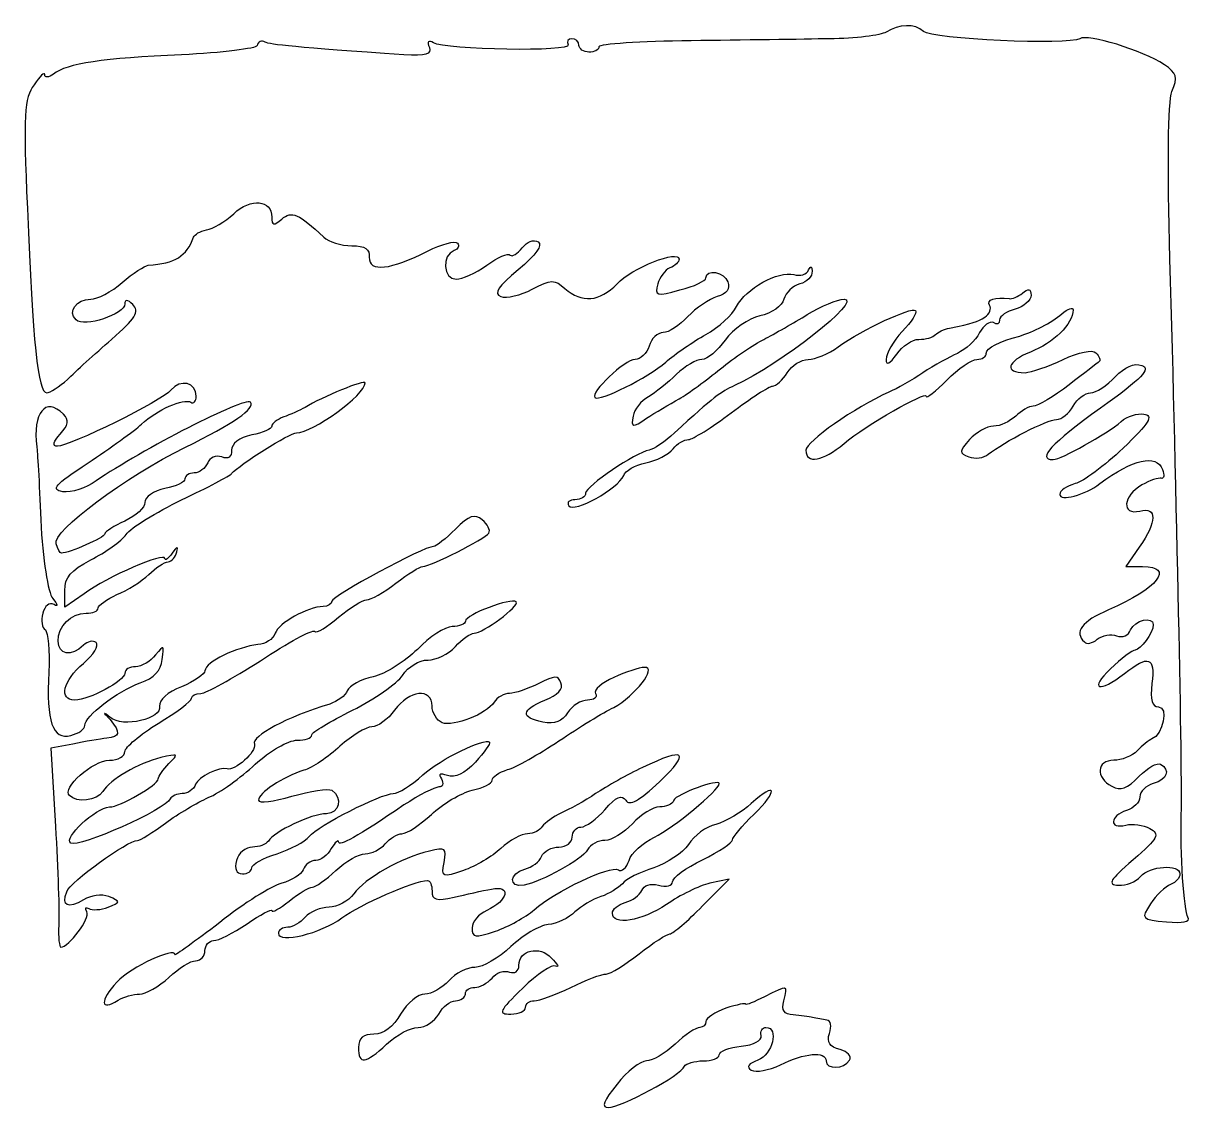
# Model space of a CAD drawing. Extents: x 0 to 69.4, y 0 to 30.3.
# Drawn here: x 46.7 to 49.734, y 8.402 to 11.219 of the extents above; entities that cross this region are included whole.
import ezdxf

# ---------------------------------------------------------------- set-up
doc = ezdxf.new("R2010")
doc.units = 0
doc.header["$MEASUREMENT"] = 0
doc.layers.get('0').update_dxf_attribs({"linetype": 'CONTINUOUS'})

msp = doc.modelspace()

# ---------------------------------------------------------------- linework, layer by layer
at = {"color": 0, "linetype": 'CONTINUOUS'}
for p, q in [((48.9428, 11.1966), (48.9428, 11.1966)), ((47.0836, 10.2662), (47.0836, 10.2662)), ((47.8232, 9.90511), (47.8232, 9.90511)), ((49.6007, 9.85824), (49.566, 9.80789)), ((49.566, 9.80789), (49.6094, 9.80789)), ((46.8076, 9.70204), (46.8076, 9.74539)), ((46.8579, 9.73671), (46.8076, 9.70204)), ((48.2346, 9.51975), (48.2346, 9.51975)), ((46.8285, 9.34614), (46.7711, 9.33572)), ((46.7711, 9.33572), (46.7833, 9.13265)), ((48.3092, 9.28538), (48.3092, 9.28538)), ((48.5922, 9.19168), (48.5922, 9.19168)), ((48.4654, 8.92606), (48.5349, 8.9955)), ((48.5349, 8.9955), (48.4846, 8.98508)), ((48.6269, 8.69), (48.6269, 8.69))]:
    msp.add_line(p, q, dxfattribs=at)
for points in [[(49.04, 11.1983), (49.0175, 11.2192), (48.9758, 11.2174), (48.9428, 11.1966)], [(49.4462, 11.1793), (49.4185, 11.1619), (49.0592, 11.1775), (49.04, 11.1983)], [(47.3283, 11.1706), (47.3197, 11.1758), (47.311, 11.1723), (47.3075, 11.1619)], [(47.6894, 11.1376), (47.4082, 11.1567), (47.3406, 11.1636), (47.3283, 11.1706)], [(47.7658, 11.1688), (47.7538, 11.1758), (47.7485, 11.1723), (47.7554, 11.1567)], [(48.1165, 11.1636), (48.1288, 11.1445), (47.7954, 11.1497), (47.7658, 11.1688)], [(48.1253, 11.1793), (48.1165, 11.1793), (48.1114, 11.1723), (48.1165, 11.1636)], [(48.1443, 11.1619), (48.1443, 11.1723), (48.1357, 11.1793), (48.1253, 11.1793)], [(48.436, 11.174), (48.304, 11.1723), (48.1964, 11.1654), (48.1964, 11.1584)], [(48.7953, 11.1793), (48.7293, 11.1775), (48.5661, 11.1758), (48.436, 11.174)], [(48.9428, 11.1966), (48.9289, 11.1879), (48.8629, 11.1793), (48.7953, 11.1793)], [(49.6667, 11.1116), (49.6076, 11.1497), (49.4671, 11.1931), (49.4462, 11.1793)], [(47.1114, 11.1376), (46.9083, 11.1289), (46.8128, 11.1151), (46.7781, 11.0873)], [(47.3075, 11.1619), (47.3058, 11.1532), (47.2174, 11.1428), (47.1114, 11.1376)], [(47.7554, 11.1567), (47.7624, 11.1393), (47.7468, 11.1341), (47.6894, 11.1376)], [(48.1703, 11.1445), (48.1565, 11.1445), (48.1443, 11.1532), (48.1443, 11.1619)], [(48.1964, 11.1584), (48.1964, 11.1497), (48.1842, 11.1445), (48.1703, 11.1445)], [(49.6858, 11.0422), (49.7014, 11.0786), (49.6979, 11.0908), (49.6667, 11.1116)], [(46.7556, 11.0856), (46.7556, 11.0942), (46.7435, 11.0821), (46.7278, 11.0595)], [(46.7781, 11.0873), (46.766, 11.0786), (46.7556, 11.0769), (46.7556, 11.0856)], [(46.7278, 11.0595), (46.7018, 11.0248), (46.7, 10.9831), (46.7104, 10.7383)], [(49.6806, 10.6064), (49.6736, 10.8494), (49.6754, 11.0144), (49.6858, 11.0422)], [(47.2468, 10.7244), (47.2919, 10.7661), (47.3457, 10.7609), (47.3457, 10.7158)], [(46.7104, 10.7383), (46.7243, 10.3894), (46.7382, 10.2592), (46.7607, 10.2592)], [(47.1757, 10.6828), (47.1931, 10.6845), (47.2242, 10.7036), (47.2468, 10.7244)], [(47.3457, 10.7158), (47.3457, 10.6932), (47.351, 10.6932), (47.3718, 10.7106)], [(47.3718, 10.7106), (47.3978, 10.7331), (47.4151, 10.7244), (47.4811, 10.6637)], [(47.1426, 10.6637), (47.1444, 10.6706), (47.16, 10.6793), (47.1757, 10.6828)], [(47.0246, 10.5908), (47.0958, 10.596), (47.1236, 10.6134), (47.1426, 10.6637)], [(47.4811, 10.6637), (47.4933, 10.6515), (47.5262, 10.6412), (47.554, 10.6412)], [(47.7503, 10.6273), (47.7885, 10.6464), (47.8232, 10.655), (47.8283, 10.6481)], [(48.0385, 10.6515), (48.0506, 10.6429), (48.0332, 10.6186), (47.9864, 10.5787)], [(47.9968, 10.636), (48.0089, 10.6515), (48.0262, 10.6585), (48.0385, 10.6515)], [(47.554, 10.6412), (47.5887, 10.6412), (47.601, 10.6325), (47.5992, 10.6117)], [(47.5992, 10.6117), (47.5975, 10.5717), (47.6565, 10.5787), (47.7503, 10.6273)], [(47.8197, 10.629), (47.7867, 10.6169), (47.7919, 10.5544), (47.8249, 10.5544)], [(47.8283, 10.6481), (47.8353, 10.6412), (47.8301, 10.6325), (47.8197, 10.629)], [(47.9047, 10.5908), (47.9325, 10.6117), (47.9603, 10.6238), (47.9656, 10.6169)], [(47.9656, 10.6169), (47.9707, 10.6117), (47.9846, 10.6203), (47.9968, 10.636)], [(48.2432, 10.5422), (48.2814, 10.5839), (48.4047, 10.6325), (48.4047, 10.6064)], [(46.9569, 10.5457), (46.9847, 10.57), (47.016, 10.5891), (47.0246, 10.5908)], [(47.8249, 10.5544), (47.8406, 10.5544), (47.8753, 10.57), (47.9047, 10.5908)], [(48.4047, 10.6064), (48.4047, 10.5995), (48.3943, 10.5891), (48.3804, 10.5839)], [(48.7414, 10.5787), (48.7467, 10.5908), (48.7501, 10.5891), (48.7501, 10.5752)], [(49.7101, 9.16564), (49.7136, 9.24892), (49.6979, 9.99713), (49.6806, 10.6064)], [(47.9864, 10.5787), (47.9343, 10.5353), (47.9221, 10.5179), (47.9413, 10.5092)], [(48.3804, 10.5839), (48.3682, 10.5787), (48.3543, 10.5596), (48.3492, 10.5422)], [(48.4742, 10.5578), (48.4742, 10.5821), (48.5228, 10.5735), (48.5314, 10.5474)], [(48.554, 10.4832), (48.5783, 10.5301), (48.6615, 10.5769), (48.7032, 10.5665)], [(48.7032, 10.5665), (48.7189, 10.5613), (48.7363, 10.5665), (48.7414, 10.5787)], [(48.7501, 10.5752), (48.7518, 10.5613), (48.7363, 10.5474), (48.7189, 10.5422)], [(46.8753, 10.5023), (46.8926, 10.5023), (46.9292, 10.5214), (46.9569, 10.5457)], [(48.0228, 10.5283), (48.0732, 10.5544), (48.0801, 10.5544), (48.1079, 10.5301)], [(48.1079, 10.5301), (48.1512, 10.4919), (48.1981, 10.4953), (48.2432, 10.5422)], [(48.3492, 10.5422), (48.3404, 10.511), (48.3457, 10.5092), (48.4064, 10.5266)], [(48.4064, 10.5266), (48.4446, 10.5353), (48.4742, 10.5509), (48.4742, 10.5578)], [(48.5314, 10.5474), (48.5383, 10.5301), (48.5279, 10.5162), (48.5036, 10.5092)], [(48.7189, 10.5422), (48.6997, 10.537), (48.6824, 10.5196), (48.6772, 10.5023)], [(49.2969, 10.5179), (49.3125, 10.5318), (49.3194, 10.5301), (49.3194, 10.5127)], [(46.8371, 10.4485), (46.8146, 10.471), (46.8371, 10.5023), (46.8753, 10.5023)], [(46.9847, 10.4884), (46.9708, 10.5023), (46.9639, 10.5023), (46.9639, 10.4901)], [(47.9413, 10.5092), (47.9551, 10.504), (47.9933, 10.5127), (48.0228, 10.5283)], [(48.5036, 10.5092), (48.4828, 10.5023), (48.4481, 10.4797), (48.4272, 10.4571)], [(48.8335, 10.5023), (48.8837, 10.5023), (48.6685, 10.3321), (48.5488, 10.2783)], [(48.6772, 10.5023), (48.6719, 10.4849), (48.646, 10.4658), (48.6147, 10.4589)], [(48.7379, 10.4623), (48.7744, 10.4849), (48.8161, 10.5023), (48.8335, 10.5023)], [(49.2118, 10.4867), (49.2014, 10.5005), (49.2275, 10.5092), (49.2622, 10.504)], [(49.2622, 10.504), (49.2692, 10.5023), (49.2865, 10.5092), (49.2969, 10.5179)], [(49.3194, 10.5127), (49.3194, 10.4988), (49.3004, 10.4832), (49.2778, 10.4762)], [(46.9639, 10.4901), (46.9639, 10.4641), (46.8579, 10.4276), (46.8371, 10.4485)], [(46.9292, 10.3981), (46.9917, 10.4519), (47.0021, 10.471), (46.9847, 10.4884)], [(48.4742, 10.4103), (48.5071, 10.4294), (48.5436, 10.4623), (48.554, 10.4832)], [(48.8178, 10.379), (48.8821, 10.4242), (49.0087, 10.4832), (49.0192, 10.4728)], [(49.0192, 10.4728), (49.0244, 10.4676), (49.0087, 10.4433), (48.9844, 10.4189)], [(49.1997, 10.4554), (49.2118, 10.4641), (49.2171, 10.478), (49.2118, 10.4867)], [(49.2778, 10.4762), (49.2569, 10.471), (49.2379, 10.4589), (49.2379, 10.4485)], [(49.4289, 10.4745), (49.4289, 10.438), (49.3768, 10.3877), (49.3178, 10.3651)], [(49.3993, 10.4641), (49.415, 10.478), (49.4289, 10.4832), (49.4289, 10.4745)], [(48.4272, 10.4571), (48.4064, 10.4346), (48.3769, 10.4155), (48.3631, 10.4155)], [(48.6147, 10.4589), (48.5853, 10.4519), (48.5453, 10.4259), (48.5244, 10.3964)], [(48.6251, 10.3981), (48.6511, 10.412), (48.7032, 10.4415), (48.7379, 10.4623)], [(49.1078, 10.4276), (49.1685, 10.4398), (49.1789, 10.4433), (49.1997, 10.4554)], [(49.2222, 10.4415), (49.2118, 10.4467), (49.1962, 10.4346), (49.1858, 10.4155)], [(49.2379, 10.4485), (49.2379, 10.438), (49.231, 10.4346), (49.2222, 10.4415)], [(49.29, 10.4068), (49.3247, 10.4172), (49.3733, 10.4415), (49.3993, 10.4641)], [(48.3631, 10.4155), (48.3492, 10.4155), (48.3318, 10.3998), (48.3265, 10.3808)], [(48.37, 10.3391), (48.3943, 10.3599), (48.4411, 10.3929), (48.4742, 10.4103)], [(48.9844, 10.4189), (48.9619, 10.3929), (48.9428, 10.3617), (48.9428, 10.346)], [(49.0279, 10.3981), (49.0453, 10.3981), (49.0643, 10.4033), (49.0712, 10.4103)], [(49.0712, 10.4103), (49.0765, 10.4172), (49.0939, 10.4242), (49.1078, 10.4276)], [(49.1858, 10.4155), (49.1754, 10.3946), (49.1493, 10.3721), (49.1285, 10.3617)], [(46.8146, 10.2939), (46.8354, 10.3148), (46.8857, 10.3599), (46.9292, 10.3981)], [(48.3265, 10.3808), (48.3214, 10.3617), (48.304, 10.346), (48.2901, 10.346)], [(48.5244, 10.3964), (48.5054, 10.3686), (48.4776, 10.346), (48.4637, 10.346)], [(48.5124, 10.3217), (48.5471, 10.3495), (48.5992, 10.386), (48.6251, 10.3981)], [(48.7397, 10.346), (48.7587, 10.346), (48.7935, 10.3599), (48.8178, 10.379)], [(48.9706, 10.3599), (48.9844, 10.3808), (49.0106, 10.3981), (49.0279, 10.3981)], [(49.2032, 10.3617), (49.2032, 10.3755), (49.2361, 10.3929), (49.29, 10.4068)], [(48.9428, 10.346), (48.9428, 10.3287), (48.9515, 10.3339), (48.9706, 10.3599)], [(49.1285, 10.3617), (49.1078, 10.353), (49.0678, 10.3304), (49.0383, 10.3113)], [(49.1789, 10.346), (49.1928, 10.346), (49.2032, 10.353), (49.2032, 10.3617)], [(49.3178, 10.3651), (49.2569, 10.3408), (49.2483, 10.3113), (49.3039, 10.3113)], [(49.4028, 10.346), (49.4444, 10.3651), (49.4792, 10.3721), (49.4879, 10.3634)], [(49.4879, 10.3634), (49.4965, 10.353), (49.5018, 10.3443), (49.4965, 10.3408)], [(48.2901, 10.346), (48.264, 10.346), (48.1721, 10.2592), (48.186, 10.2471)], [(48.186, 10.2471), (48.1964, 10.2349), (48.3249, 10.2992), (48.37, 10.3391)], [(48.4637, 10.346), (48.4499, 10.346), (48.4203, 10.3287), (48.3978, 10.3078)], [(48.4047, 10.2436), (48.429, 10.2575), (48.4758, 10.2922), (48.5124, 10.3217)], [(48.6858, 10.3113), (48.6981, 10.3304), (48.7224, 10.346), (48.7397, 10.346)], [(49.1008, 10.2922), (49.1303, 10.3217), (49.165, 10.346), (49.1789, 10.346)], [(49.3039, 10.3113), (49.3194, 10.313), (49.3646, 10.3269), (49.4028, 10.346)], [(49.4965, 10.3408), (49.4931, 10.3373), (49.4567, 10.3096), (49.4185, 10.2801)], [(49.6076, 10.3304), (49.6319, 10.3217), (49.6094, 10.2974), (49.5, 10.2193)], [(49.5382, 10.3009), (49.5643, 10.3269), (49.5868, 10.3373), (49.6076, 10.3304)], [(46.7607, 10.2592), (46.7694, 10.2592), (46.7937, 10.2748), (46.8146, 10.2939)], [(47.1496, 10.2505), (47.1496, 10.287), (47.1079, 10.2957), (47.0836, 10.2662)], [(47.5887, 10.2853), (47.5887, 10.2939), (47.476, 10.2488), (47.4325, 10.221)], [(48.3978, 10.3078), (48.3751, 10.2853), (48.3422, 10.2592), (48.3249, 10.2488)], [(48.6476, 10.2766), (48.6564, 10.2766), (48.6738, 10.2922), (48.6858, 10.3113)], [(49.0383, 10.3113), (49.0106, 10.2922), (48.9706, 10.2696), (48.9497, 10.261)], [(49.0469, 10.2505), (49.0469, 10.2436), (49.0712, 10.2627), (49.1008, 10.2922)], [(49.474, 10.2592), (49.4879, 10.2592), (49.5174, 10.2783), (49.5382, 10.3009)], [(47.0836, 10.2662), (47.0611, 10.2384), (46.8215, 10.1204), (46.7885, 10.1204)], [(47.41, 10.1551), (47.4517, 10.1551), (47.5887, 10.254), (47.5887, 10.2853)], [(48.5488, 10.2783), (48.5124, 10.261), (48.4967, 10.2505), (48.3925, 10.1551)], [(48.5401, 10.2071), (48.5904, 10.2453), (48.639, 10.2766), (48.6476, 10.2766)], [(48.9497, 10.261), (48.8613, 10.221), (48.7344, 10.1325), (48.7344, 10.11)], [(48.8335, 10.1273), (48.8907, 10.1759), (49.0469, 10.2644), (49.0469, 10.2505)], [(49.4185, 10.2801), (49.3785, 10.2488), (49.3368, 10.2245), (49.3247, 10.2245)], [(49.4289, 10.2245), (49.4393, 10.2436), (49.4601, 10.2592), (49.474, 10.2592)], [(46.8042, 10.2037), (46.7572, 10.2505), (46.7243, 10.2071), (46.7347, 10.1187)], [(47.2901, 10.2349), (47.2746, 10.2488), (47.0072, 10.1117), (46.8892, 10.0301)], [(47.0072, 10.1776), (47.0472, 10.2158), (47.1167, 10.2453), (47.1357, 10.2349)], [(47.1201, 10.1169), (47.2468, 10.1794), (47.304, 10.2193), (47.2901, 10.2349)], [(47.1357, 10.2349), (47.1426, 10.2297), (47.1496, 10.2367), (47.1496, 10.2505)], [(48.3249, 10.2488), (48.3057, 10.2384), (48.2883, 10.2158), (48.2849, 10.1985)], [(48.3196, 10.1933), (48.3422, 10.2071), (48.3804, 10.2297), (48.4047, 10.2436)], [(46.7954, 10.1516), (46.8181, 10.1759), (46.8197, 10.188), (46.8042, 10.2037)], [(47.3769, 10.1967), (47.3596, 10.1898), (47.3457, 10.1794), (47.3457, 10.1725)], [(47.4325, 10.221), (47.4186, 10.2141), (47.3926, 10.2019), (47.3769, 10.1967)], [(48.2849, 10.1985), (48.2797, 10.169), (48.2832, 10.1673), (48.3196, 10.1933)], [(48.429, 10.1378), (48.4394, 10.1378), (48.4897, 10.169), (48.5401, 10.2071)], [(49.2796, 10.1985), (49.2639, 10.1846), (49.2396, 10.1725), (49.2222, 10.1725)], [(49.3247, 10.2245), (49.3143, 10.2245), (49.2935, 10.2123), (49.2796, 10.1985)], [(49.5, 10.2193), (49.3715, 10.1273), (49.3333, 10.0857), (49.3768, 10.0857)], [(49.3854, 10.1898), (49.3993, 10.1898), (49.4185, 10.2054), (49.4289, 10.2245)], [(49.5539, 10.1846), (49.5694, 10.1985), (49.5972, 10.2071), (49.6129, 10.2037)], [(49.6129, 10.2037), (49.6389, 10.2002), (49.6268, 10.1811), (49.559, 10.1152)], [(46.8683, 10.077), (46.9257, 10.1152), (46.9882, 10.1603), (47.0072, 10.1776)], [(47.3457, 10.1725), (47.3457, 10.1655), (47.3232, 10.1551), (47.2936, 10.1499)], [(49.2222, 10.1725), (49.2049, 10.1725), (49.1771, 10.1568), (49.1597, 10.1378)], [(49.2083, 10.0996), (49.25, 10.1325), (49.3611, 10.1898), (49.3854, 10.1898)], [(49.3768, 10.0857), (49.3976, 10.0857), (49.5157, 10.1516), (49.5539, 10.1846)], [(46.7885, 10.1204), (46.7746, 10.1204), (46.7781, 10.1325), (46.7954, 10.1516)], [(47.2415, 10.0492), (47.2624, 10.0735), (47.3926, 10.1551), (47.41, 10.1551)], [(47.2936, 10.1499), (47.2607, 10.143), (47.2415, 10.1273), (47.2415, 10.11)], [(48.3925, 10.1551), (48.3682, 10.1325), (48.3369, 10.1117), (48.3265, 10.11)], [(48.389, 10.1134), (48.3994, 10.1273), (48.4186, 10.1378), (48.429, 10.1378)], [(49.1597, 10.1378), (49.1319, 10.1065), (49.1319, 10.103), (49.1581, 10.0926)], [(46.7347, 10.1187), (46.7365, 10.1117), (46.7417, 10.0266), (46.7451, 9.92942)], [(46.785, 9.86692), (46.7729, 9.89817), (46.969, 10.044), (47.1201, 10.1169)], [(47.2415, 10.11), (47.2415, 10.0926), (47.2329, 10.0857), (47.2156, 10.0926)], [(48.3265, 10.11), (48.2918, 10.1048), (48.1617, 10.0162), (48.1617, 9.99886)], [(48.3179, 10.077), (48.3457, 10.0822), (48.3769, 10.0996), (48.389, 10.1134)], [(48.7344, 10.11), (48.7344, 10.0735), (48.7779, 10.0805), (48.8335, 10.1273)], [(49.559, 10.1152), (49.5104, 10.07), (49.4549, 10.0284), (49.434, 10.0232)], [(46.8024, 10.0023), (46.7711, 10.0075), (46.7799, 10.0197), (46.8683, 10.077)], [(47.1792, 10.077), (47.1722, 10.0631), (47.1583, 10.0509), (47.1444, 10.0509)], [(47.2156, 10.0926), (47.2, 10.0978), (47.1843, 10.0909), (47.1792, 10.077)], [(48.2606, 10.044), (48.264, 10.0562), (48.2901, 10.0718), (48.3179, 10.077)], [(49.1581, 10.0926), (49.1736, 10.0874), (49.1962, 10.0891), (49.2083, 10.0996)], [(49.4983, 10.0232), (49.5851, 10.0874), (49.6442, 10.1013), (49.6615, 10.0596)], [(47.1114, 9.9815), (47.1792, 10.0128), (47.2364, 10.044), (47.2415, 10.0492)], [(47.1444, 10.0509), (47.1306, 10.0509), (47.1201, 10.044), (47.1201, 10.0353)], [(48.1183, 9.96588), (48.1304, 9.94504), (48.2467, 10.011), (48.2606, 10.044)], [(49.6615, 10.0596), (49.6667, 10.0457), (49.665, 10.0353), (49.6581, 10.0371)], [(46.8892, 10.0301), (46.8632, 10.011), (46.825, 9.99886), (46.8024, 10.0023)], [(47.1201, 10.0353), (47.1201, 10.0266), (47.0975, 10.0162), (47.0681, 10.011)], [(49.434, 10.0232), (49.4115, 10.0162), (49.3942, 10.0058), (49.3942, 9.99539)], [(49.3942, 9.99539), (49.3942, 9.97629), (49.4601, 9.99365), (49.4983, 10.0232)], [(49.6076, 10.0197), (49.5574, 9.99192), (49.5539, 9.93983), (49.6025, 9.95199)], [(49.6581, 10.0371), (49.6511, 10.0388), (49.6285, 10.0318), (49.6076, 10.0197)], [(47.0681, 10.011), (47.0385, 10.0041), (47.016, 9.98844), (47.016, 9.97456)], [(48.1617, 9.99886), (48.1617, 9.98844), (48.1496, 9.9815), (48.1339, 9.9815)], [(47.016, 9.97456), (47.016, 9.96067), (46.9933, 9.93983), (46.9639, 9.92594)], [(46.9674, 9.89122), (46.9794, 9.90858), (47.0454, 9.94851), (47.1114, 9.9815)], [(48.1339, 9.9815), (48.12, 9.9815), (48.1114, 9.97456), (48.1183, 9.96588)], [(49.6025, 9.95199), (49.6476, 9.96414), (49.6476, 9.92421), (49.6007, 9.85824)], [(46.7451, 9.92942), (46.7503, 9.82525), (46.7642, 9.74018), (46.7764, 9.72456)], [(46.9639, 9.92594), (46.9361, 9.91379), (46.9118, 9.89817), (46.9118, 9.89296)], [(47.8926, 9.92942), (47.8735, 9.94504), (47.8596, 9.94157), (47.8232, 9.90511)], [(47.91, 9.89469), (47.9151, 9.90164), (47.9065, 9.91726), (47.8926, 9.92942)], [(46.9118, 9.89296), (46.9118, 9.88254), (46.8181, 9.84261), (46.7989, 9.84261)], [(47.7381, 9.80789), (47.7589, 9.80789), (47.8996, 9.87907), (47.91, 9.89469)], [(47.8232, 9.90511), (47.7989, 9.88081), (47.7728, 9.85997), (47.7658, 9.85997)], [(46.7989, 9.84261), (46.7954, 9.84261), (46.7903, 9.85303), (46.785, 9.86692)], [(46.8753, 9.82525), (46.9135, 9.84435), (46.9551, 9.87386), (46.9674, 9.89122)], [(47.0681, 9.82872), (47.0681, 9.84608), (46.9187, 9.78185), (46.8579, 9.73671)], [(47.0871, 9.84261), (47.0767, 9.82872), (47.0681, 9.82178), (47.0681, 9.82872)], [(47.0767, 9.82004), (47.0854, 9.82178), (47.0958, 9.83219), (47.0993, 9.84608)], [(47.0993, 9.84608), (47.1028, 9.86171), (47.0993, 9.85997), (47.0871, 9.84261)], [(47.7658, 9.85997), (47.7415, 9.85997), (47.5019, 9.7315), (47.5019, 9.71761)], [(46.8076, 9.74539), (46.8076, 9.78011), (46.8232, 9.79747), (46.8753, 9.82525)], [(47.0264, 9.78706), (47.0437, 9.80442), (47.0663, 9.82004), (47.0767, 9.82004)], [(47.6686, 9.76449), (47.6999, 9.78879), (47.7311, 9.80789), (47.7381, 9.80789)], [(49.6094, 9.80789), (49.6944, 9.80789), (49.6493, 9.7506), (49.5208, 9.6951)], [(46.9431, 9.73497), (46.9708, 9.74539), (47.0072, 9.76969), (47.0264, 9.78706)], [(47.5922, 9.72108), (47.6026, 9.72108), (47.6374, 9.74018), (47.6686, 9.76449)], [(46.7799, 9.70893), (46.7676, 9.71588), (46.7556, 9.70546), (46.7503, 9.68642)], [(46.7764, 9.72456), (46.7903, 9.70893), (46.7903, 9.70204), (46.7799, 9.70893)], [(46.8944, 9.70031), (46.8944, 9.70719), (46.9169, 9.72282), (46.9431, 9.73497)], [(47.5019, 9.71761), (47.5019, 9.71067), (47.4915, 9.70378), (47.4794, 9.70378)], [(47.5193, 9.676), (47.5489, 9.70031), (47.5818, 9.72108), (47.5922, 9.72108)], [(47.9811, 9.71588), (47.969, 9.72803), (47.8492, 9.68294), (47.8492, 9.66558)], [(47.8718, 9.63433), (47.8943, 9.63433), (47.9915, 9.70546), (47.9811, 9.71588)], [(46.7503, 9.68642), (46.7451, 9.66732), (46.7486, 9.64822), (46.7572, 9.64301)], [(46.7903, 9.6135), (46.7903, 9.65343), (46.8232, 9.68642), (46.8632, 9.68642)], [(46.8632, 9.68642), (46.8806, 9.68642), (46.8944, 9.69163), (46.8944, 9.70031)], [(47.4794, 9.70378), (47.4394, 9.70378), (47.3631, 9.66038), (47.3544, 9.63433)], [(49.5208, 9.6951), (49.4514, 9.66558), (49.4306, 9.63781), (49.4583, 9.61176)], [(47.4568, 9.63954), (47.4621, 9.63433), (47.4899, 9.64996), (47.5193, 9.676)], [(47.8144, 9.65169), (47.7971, 9.65169), (47.7554, 9.62565), (47.7242, 9.59267)], [(47.8492, 9.66558), (47.8492, 9.65864), (47.8336, 9.65169), (47.8144, 9.65169)], [(49.5782, 9.64301), (49.5886, 9.66906), (49.6372, 9.67947), (49.6372, 9.6569)], [(49.6372, 9.6569), (49.6372, 9.63433), (49.6042, 9.59093), (49.5903, 9.59093)], [(46.7572, 9.64301), (46.7642, 9.63781), (46.7694, 9.58919), (46.766, 9.53364)], [(47.3544, 9.63433), (47.3492, 9.61871), (47.3301, 9.60656), (47.3093, 9.60482)], [(47.3163, 9.56315), (47.3874, 9.61003), (47.4517, 9.64475), (47.4568, 9.63954)], [(47.8232, 9.59961), (47.8406, 9.61871), (47.8614, 9.63433), (47.8718, 9.63433)], [(49.4914, 9.61871), (49.5053, 9.62913), (49.5278, 9.63433), (49.5417, 9.62739)], [(49.5417, 9.62739), (49.5574, 9.62218), (49.5729, 9.62913), (49.5782, 9.64301)], [(46.8562, 9.60308), (46.825, 9.57183), (46.7903, 9.57878), (46.7903, 9.6135)], [(46.8892, 9.61003), (46.8822, 9.61697), (46.8667, 9.6135), (46.8562, 9.60308)], [(46.8562, 9.55621), (46.8822, 9.57878), (46.8979, 9.60308), (46.8892, 9.61003)], [(47.0611, 9.56663), (47.0663, 9.60482), (47.0663, 9.60482), (47.0437, 9.57878)], [(47.3093, 9.60482), (47.2572, 9.59961), (47.1722, 9.55968), (47.1722, 9.53711)], [(47.7242, 9.59267), (47.6929, 9.56142), (47.6408, 9.52843), (47.6096, 9.52149)], [(47.7519, 9.56489), (47.7728, 9.56489), (47.8058, 9.58051), (47.8232, 9.59961)], [(49.4583, 9.61176), (49.4636, 9.60482), (49.4792, 9.60829), (49.4914, 9.61871)], [(49.5903, 9.59093), (49.5833, 9.59093), (49.5539, 9.56836), (49.5261, 9.54232)], [(47.0437, 9.57878), (47.0315, 9.56142), (47.0072, 9.54753), (46.9917, 9.54753)], [(47.0038, 9.50586), (47.0403, 9.51801), (47.0576, 9.53711), (47.0611, 9.56663)], [(47.1618, 9.47808), (47.1739, 9.47808), (47.2433, 9.51628), (47.3163, 9.56315)], [(47.686, 9.52496), (47.6999, 9.54753), (47.7294, 9.56489), (47.7519, 9.56489)], [(49.5625, 9.53017), (49.625, 9.57878), (49.6424, 9.57357), (49.6337, 9.50413)], [(46.766, 9.53364), (46.759, 9.40517), (46.7764, 9.35656), (46.8232, 9.36871)], [(46.8336, 9.46072), (46.7919, 9.46072), (46.8024, 9.51107), (46.8562, 9.55621)], [(46.9639, 9.53017), (46.9639, 9.51107), (46.8718, 9.46072), (46.8336, 9.46072)], [(46.9917, 9.54753), (46.976, 9.54753), (46.9639, 9.54058), (46.9639, 9.53017)], [(47.1722, 9.53711), (47.1722, 9.52843), (47.1444, 9.50933), (47.1114, 9.49544)], [(48.2346, 9.44163), (48.2901, 9.47114), (48.3492, 9.54753), (48.3144, 9.54579)], [(48.3144, 9.54579), (48.3022, 9.54579), (48.2658, 9.53364), (48.2346, 9.51975)], [(49.5261, 9.54232), (49.4688, 9.4885), (49.4965, 9.47808), (49.5625, 9.53017)], [(46.8597, 9.39475), (46.8597, 9.41906), (46.9431, 9.48329), (47.0038, 9.50586)], [(47.6096, 9.52149), (47.5783, 9.51454), (47.5471, 9.49892), (47.5419, 9.48503)], [(47.5558, 9.43468), (47.6131, 9.46246), (47.6704, 9.50413), (47.686, 9.52496)], [(48.0401, 9.50413), (48.0124, 9.49024), (47.9776, 9.47808), (47.9637, 9.47808)], [(48.0975, 9.50586), (48.0906, 9.52496), (48.0818, 9.52496), (48.0401, 9.50413)], [(48.0558, 9.46072), (48.0887, 9.47288), (48.1044, 9.49024), (48.0975, 9.50586)], [(48.2346, 9.51975), (48.2033, 9.50586), (48.1825, 9.48676), (48.1876, 9.47808)], [(49.6337, 9.50413), (49.6285, 9.46072), (49.6337, 9.44336), (49.6511, 9.44336)], [(47.1114, 9.49544), (47.075, 9.48156), (47.0524, 9.46072), (47.0542, 9.4451)], [(47.1375, 9.46593), (47.1375, 9.47288), (47.1479, 9.47808), (47.1618, 9.47808)], [(47.5419, 9.48503), (47.5385, 9.47288), (47.5158, 9.45725), (47.4968, 9.45031)], [(47.7624, 9.4451), (47.7624, 9.49371), (47.7033, 9.48676), (47.6651, 9.43468)], [(47.9637, 9.47808), (47.9499, 9.47808), (47.9308, 9.46767), (47.9239, 9.45551)], [(48.1876, 9.47808), (48.1929, 9.46767), (48.1842, 9.46072), (48.1669, 9.46072)], [(47.0542, 9.4451), (47.0611, 9.41211), (46.9586, 9.38781), (46.9257, 9.41558)], [(47.0507, 9.39996), (47.0975, 9.42947), (47.1375, 9.45725), (47.1375, 9.46593)], [(47.4968, 9.45031), (47.3857, 9.41732), (47.2919, 9.36697), (47.3006, 9.34614)], [(47.7885, 9.40169), (47.7746, 9.40864), (47.7624, 9.42774), (47.7624, 9.4451)], [(47.9239, 9.45551), (47.9031, 9.42426), (47.8197, 9.39128), (47.7885, 9.40169)], [(48.0506, 9.40343), (47.9915, 9.41558), (47.9933, 9.43468), (48.0558, 9.46072)], [(48.0922, 9.35482), (48.1443, 9.38954), (48.2085, 9.42947), (48.2346, 9.44163)], [(48.1669, 9.46072), (48.1496, 9.46072), (48.1269, 9.44683), (48.1149, 9.42774)], [(49.6511, 9.44336), (49.6771, 9.44336), (49.6632, 9.37044), (49.6337, 9.36003)], [(46.9257, 9.41558), (46.9065, 9.43121), (46.9065, 9.42947), (46.9257, 9.41038)], [(46.9257, 9.41038), (46.9535, 9.37565), (46.9517, 9.36524), (46.9169, 9.36176)], [(47.4499, 9.37044), (47.4499, 9.37739), (47.4968, 9.40517), (47.5558, 9.43468)], [(47.6651, 9.43468), (47.6478, 9.41038), (47.62, 9.39128), (47.6061, 9.39128)], [(48.1149, 9.42774), (48.101, 9.40517), (48.0818, 9.39822), (48.0506, 9.40343)], [(46.8232, 9.36871), (46.844, 9.37392), (46.8597, 9.38607), (46.8597, 9.39475)], [(46.9639, 9.32704), (46.9639, 9.33746), (47.0038, 9.37218), (47.0507, 9.39996)], [(47.6061, 9.39128), (47.5906, 9.39128), (47.554, 9.36871), (47.5228, 9.34093)], [(46.9169, 9.36176), (46.8996, 9.36003), (46.8597, 9.35308), (46.8285, 9.34614)], [(47.3006, 9.34614), (47.3075, 9.32704), (47.2485, 9.27496), (47.2294, 9.2819)], [(47.3024, 9.29406), (47.3406, 9.32878), (47.3892, 9.35656), (47.4117, 9.35656)], [(47.4117, 9.35656), (47.4325, 9.35656), (47.4499, 9.36176), (47.4499, 9.37044)], [(47.7381, 9.26628), (47.785, 9.30794), (47.8996, 9.3635), (47.9117, 9.35135)], [(47.9117, 9.35135), (47.9151, 9.34788), (47.8978, 9.32531), (47.8753, 9.29926)], [(47.9586, 9.28017), (47.9794, 9.28538), (48.0401, 9.3201), (48.0922, 9.35482)], [(49.6337, 9.36003), (49.6268, 9.35656), (49.6076, 9.34267), (49.5956, 9.32878)], [(46.9239, 9.30447), (46.9465, 9.30447), (46.9639, 9.31489), (46.9639, 9.32704)], [(47.0785, 9.29579), (47.1044, 9.32183), (47.1028, 9.32183), (47.0576, 9.31142)], [(47.5228, 9.34093), (47.4933, 9.31315), (47.4499, 9.28364), (47.429, 9.27843)], [(48.3543, 9.24892), (48.436, 9.32704), (48.4203, 9.33919), (48.3092, 9.28538)], [(49.5956, 9.32878), (49.5817, 9.31489), (49.5539, 9.30447), (49.5347, 9.30447)], [(46.8197, 9.21251), (46.7989, 9.23156), (46.8806, 9.30447), (46.9239, 9.30447)], [(47.0576, 9.31142), (46.9986, 9.29753), (46.9257, 9.25413), (46.9065, 9.22293)], [(47.0507, 9.25586), (47.0507, 9.26281), (47.0628, 9.28017), (47.0785, 9.29579)], [(47.2294, 9.2819), (47.2104, 9.28885), (47.1549, 9.26107), (47.1479, 9.24197)], [(47.1808, 9.20731), (47.2104, 9.21946), (47.2658, 9.25933), (47.3024, 9.29406)], [(47.8753, 9.29926), (47.8475, 9.26975), (47.8214, 9.2576), (47.8024, 9.26454)], [(48.3092, 9.28538), (48.271, 9.26801), (48.2172, 9.23676), (48.1876, 9.21772)], [(49.5347, 9.30447), (49.4896, 9.30447), (49.4861, 9.25933), (49.5296, 9.23676)], [(49.6007, 9.26281), (49.6233, 9.28538), (49.6476, 9.29926), (49.6563, 9.29406)], [(49.6563, 9.29406), (49.6824, 9.27843), (49.6736, 9.25586), (49.6372, 9.24371)], [(46.9239, 9.183), (46.95, 9.183), (47.0507, 9.24024), (47.0507, 9.25586)], [(47.429, 9.27843), (47.3735, 9.26107), (47.311, 9.21946), (47.311, 9.20036)], [(47.6617, 9.21772), (47.6739, 9.21772), (47.7086, 9.2385), (47.7381, 9.26628)], [(47.8024, 9.26454), (47.7832, 9.27149), (47.7781, 9.26975), (47.7867, 9.25586)], [(47.7867, 9.25586), (47.7936, 9.24371), (47.7901, 9.23503), (47.7797, 9.23503)], [(47.9186, 9.25239), (47.9186, 9.26107), (47.936, 9.27322), (47.9586, 9.28017)], [(48.5089, 9.24371), (48.5089, 9.2576), (48.396, 9.21599), (48.3908, 9.20036)], [(49.5296, 9.23676), (49.5521, 9.22467), (49.5694, 9.22988), (49.6007, 9.26281)], [(47.1479, 9.24197), (47.1426, 9.22814), (47.1271, 9.21772), (47.1132, 9.21772)], [(47.3978, 9.21078), (47.4464, 9.22467), (47.4933, 9.23156), (47.5019, 9.2264)], [(47.5019, 9.2264), (47.5315, 9.20731), (47.5211, 9.16564), (47.4881, 9.16564)], [(47.7797, 9.23503), (47.7693, 9.23503), (47.7294, 9.21425), (47.6894, 9.18821)], [(47.7607, 9.1639), (47.7901, 9.19168), (47.8387, 9.21946), (47.8665, 9.2264)], [(47.8665, 9.2264), (47.8961, 9.23329), (47.9186, 9.24371), (47.9186, 9.25239)], [(48.2658, 9.20036), (48.2762, 9.18474), (48.3006, 9.19863), (48.3543, 9.24892)], [(48.3404, 9.10488), (48.389, 9.12744), (48.5089, 9.2264), (48.5089, 9.24371)], [(48.5992, 9.1639), (48.6633, 9.2264), (48.6581, 9.25239), (48.5922, 9.19168)], [(49.6372, 9.24371), (49.6181, 9.2385), (49.6025, 9.22293), (49.6025, 9.20904)], [(46.9065, 9.22293), (46.891, 9.19863), (46.8389, 9.19342), (46.8197, 9.21251)], [(47.0819, 9.20383), (47.0715, 9.17779), (46.844, 9.07536), (46.8232, 9.08925)], [(47.0697, 9.14133), (47.1028, 9.16564), (47.1531, 9.19515), (47.1808, 9.20731)], [(47.1132, 9.21772), (47.0993, 9.21772), (47.0854, 9.21078), (47.0819, 9.20383)], [(47.311, 9.20036), (47.311, 9.19168), (47.351, 9.19689), (47.3978, 9.21078)], [(47.4429, 9.10661), (47.4656, 9.13439), (47.6288, 9.21772), (47.6617, 9.21772)], [(48.1876, 9.21772), (48.16, 9.19863), (48.1183, 9.17606), (48.0975, 9.16738)], [(48.2119, 9.17606), (48.2415, 9.21078), (48.2554, 9.21599), (48.2658, 9.20036)], [(48.3908, 9.20036), (48.3874, 9.18994), (48.37, 9.183), (48.3543, 9.183)], [(49.6025, 9.20904), (49.6025, 9.19515), (49.5868, 9.17953), (49.5678, 9.17432)], [(46.8232, 9.08925), (46.8024, 9.1014), (46.8875, 9.18126), (46.9239, 9.183)], [(47.4881, 9.16564), (47.4499, 9.16564), (47.351, 9.11876), (47.3371, 9.09446)], [(47.6894, 9.18821), (47.5663, 9.10488), (47.5193, 9.07883), (47.5193, 9.09272)], [(47.6843, 9.11356), (47.6964, 9.11356), (47.7311, 9.13613), (47.7607, 9.1639)], [(48.0975, 9.16738), (48.0783, 9.15869), (48.0558, 9.14133), (48.0489, 9.13265)], [(48.1496, 9.13092), (48.1617, 9.13092), (48.1911, 9.15175), (48.2119, 9.17606)], [(48.3543, 9.183), (48.3369, 9.183), (48.3057, 9.1639), (48.2832, 9.1396)], [(48.5922, 9.19168), (48.5679, 9.16911), (48.5262, 9.14481), (48.5001, 9.13786)], [(48.5436, 9.09793), (48.5436, 9.10314), (48.5679, 9.13439), (48.5992, 9.1639)], [(49.5678, 9.17432), (49.5243, 9.16043), (49.5208, 9.12397), (49.566, 9.13613)], [(49.7275, 8.89654), (49.7171, 8.91217), (49.7067, 9.06494), (49.7101, 9.16564)], [(46.9968, 9.09619), (47.0038, 9.09619), (47.0368, 9.11703), (47.0697, 9.14133)], [(48.2832, 9.1396), (48.2606, 9.11529), (48.2293, 9.09619), (48.2119, 9.09619)], [(48.5001, 9.13786), (48.4758, 9.13265), (48.4429, 9.10835), (48.429, 9.08578)], [(49.566, 9.13613), (49.5833, 9.1396), (49.6111, 9.13613), (49.6285, 9.12744)], [(46.7833, 9.13265), (46.7903, 9.02154), (46.7937, 8.90522), (46.7919, 8.87571)], [(47.3596, 9.06147), (47.3943, 9.07363), (47.4325, 9.09272), (47.4429, 9.10661)], [(47.6408, 9.08751), (47.6531, 9.1014), (47.6721, 9.11356), (47.6843, 9.11356)], [(48.0107, 9.11356), (47.995, 9.11356), (47.9637, 9.09619), (47.9413, 9.07536)], [(48.0489, 9.13265), (48.0436, 9.12224), (48.0262, 9.11356), (48.0107, 9.11356)], [(48.0922, 9.07883), (48.1114, 9.07883), (48.1269, 9.09099), (48.1269, 9.10488)], [(48.1269, 9.10488), (48.1269, 9.11876), (48.1374, 9.13092), (48.1496, 9.13092)], [(48.2744, 9.04411), (48.2797, 9.06321), (48.311, 9.08925), (48.3404, 9.10488)], [(49.6285, 9.12744), (49.6546, 9.11182), (49.6511, 9.10314), (49.5851, 9.04585)], [(46.8128, 8.96251), (46.8215, 8.98856), (46.9708, 9.09619), (46.9968, 9.09619)], [(47.2954, 9.07883), (47.2781, 9.07883), (47.2589, 9.06321), (47.2538, 9.04411)], [(47.3371, 9.09446), (47.3301, 9.08578), (47.3128, 9.07883), (47.2954, 9.07883)], [(47.5003, 9.07536), (47.4915, 9.058), (47.4725, 9.04411), (47.4603, 9.04411)], [(47.5193, 9.09272), (47.5193, 9.09967), (47.5107, 9.09099), (47.5003, 9.07536)], [(47.5887, 9.06147), (47.6061, 9.06147), (47.6288, 9.07363), (47.6408, 9.08751)], [(47.7936, 9.0389), (47.8006, 9.0771), (47.7971, 9.07883), (47.7554, 9.06842)], [(47.9413, 9.07536), (47.9186, 9.05453), (47.8753, 9.02849), (47.844, 9.01807)], [(48.0471, 9.05453), (48.0524, 9.06842), (48.0732, 9.07883), (48.0922, 9.07883)], [(48.2119, 9.09619), (48.1946, 9.09619), (48.1738, 9.08578), (48.1669, 9.07189)], [(48.429, 9.08578), (48.4133, 9.06321), (48.3735, 9.03717), (48.3387, 9.02501)], [(48.4654, 9.04585), (48.5089, 9.06668), (48.5436, 9.09099), (48.5436, 9.09793)], [(47.2538, 9.04411), (47.2485, 9.02154), (47.2538, 9.00939), (47.2693, 9.00939)], [(47.2936, 9.02501), (47.2936, 9.03369), (47.3232, 9.05106), (47.3596, 9.06147)], [(47.4603, 9.04411), (47.4464, 9.04411), (47.4325, 9.03369), (47.4274, 9.01981)], [(47.5124, 9.01807), (47.5385, 9.04238), (47.5732, 9.06147), (47.5887, 9.06147)], [(47.7554, 9.06842), (47.6825, 9.05106), (47.5871, 8.99724), (47.5593, 8.95731)], [(48.1669, 9.07189), (48.1512, 9.04585), (48.0471, 8.98856), (48.0019, 8.97988)], [(48.0038, 9.02154), (48.0228, 9.02675), (48.0419, 9.04064), (48.0471, 9.05453)], [(48.2467, 9.01981), (48.2554, 9.01286), (48.2675, 9.02501), (48.2744, 9.04411)], [(48.3874, 8.98856), (48.3874, 8.99897), (48.4221, 9.02501), (48.4654, 9.04585)], [(49.5851, 9.04585), (49.5226, 8.99203), (49.5174, 8.98161), (49.5469, 8.97988)], [(47.2693, 9.00939), (47.2832, 9.00939), (47.2936, 9.01633), (47.2936, 9.02501)], [(47.4274, 9.01981), (47.4221, 9.00765), (47.3978, 8.99203), (47.3718, 8.98508)], [(47.4517, 8.97467), (47.4586, 8.97467), (47.4864, 8.99376), (47.5124, 9.01807)], [(47.844, 9.01807), (47.7885, 8.99897), (47.7867, 8.99897), (47.7936, 9.0389)], [(48.0019, 8.97988), (47.9603, 8.97293), (47.9621, 9.01113), (48.0038, 9.02154)], [(48.0281, 8.91564), (48.0818, 8.96425), (48.2258, 9.03196), (48.2467, 9.01981)], [(48.3387, 9.02501), (48.304, 9.0146), (48.2658, 8.9955), (48.2571, 8.98335)], [(49.6042, 9.00244), (49.6268, 9.03022), (49.7067, 9.03543), (49.7067, 9.00939)], [(47.3718, 8.98508), (47.3457, 8.97814), (47.2728, 8.933), (47.2104, 8.88265)], [(47.5281, 8.89481), (47.5749, 8.92953), (47.7172, 8.99203), (47.7503, 8.99203)], [(47.7503, 8.99203), (47.7572, 8.99203), (47.7624, 8.97988), (47.7624, 8.96425)], [(48.2571, 8.98335), (48.2467, 8.97293), (48.2224, 8.95731), (48.2015, 8.95036)], [(48.3075, 8.96599), (48.3126, 8.97988), (48.33, 8.98508), (48.3508, 8.97988)], [(48.3508, 8.97988), (48.3717, 8.97467), (48.3874, 8.97814), (48.3874, 8.98856)], [(48.4846, 8.98508), (48.4568, 8.97814), (48.4064, 8.95383), (48.3717, 8.92953)], [(49.5469, 8.97988), (49.566, 8.97814), (49.5921, 8.98856), (49.6042, 9.00244)], [(49.7067, 9.00939), (49.7067, 8.99897), (49.6962, 8.98682), (49.6824, 8.98161)], [(46.8562, 8.94168), (46.8163, 8.91738), (46.7989, 8.92606), (46.8128, 8.96251)], [(46.9222, 8.95036), (46.9031, 8.95731), (46.8753, 8.95383), (46.8562, 8.94168)], [(47.3908, 8.93821), (47.4169, 8.95904), (47.4429, 8.97467), (47.4517, 8.97467)], [(47.5593, 8.95731), (47.5454, 8.93821), (47.5158, 8.92258), (47.495, 8.92258)], [(47.7624, 8.96425), (47.7624, 8.94168), (47.7728, 8.93821), (47.8197, 8.94863)], [(47.8197, 8.94863), (47.8492, 8.95557), (47.8943, 8.96599), (47.9169, 8.96946)], [(47.9169, 8.96946), (47.969, 8.98161), (47.9603, 8.93994), (47.9047, 8.9139)], [(48.264, 8.93474), (48.2832, 8.93994), (48.3022, 8.95383), (48.3075, 8.96599)], [(49.6824, 8.98161), (49.6685, 8.9764), (49.6442, 8.95383), (49.6303, 8.93126)], [(46.8649, 8.91043), (46.8597, 8.92085), (46.8614, 8.92432), (46.8701, 8.91911)], [(46.8701, 8.91911), (46.8788, 8.9139), (46.9014, 8.91564), (46.9204, 8.92258)], [(46.9204, 8.92258), (46.9535, 8.93647), (46.9535, 8.93647), (46.9222, 8.95036)], [(47.3457, 8.9139), (47.3457, 8.90696), (47.3665, 8.91911), (47.3908, 8.93821)], [(47.495, 8.92258), (47.4725, 8.92258), (47.4447, 8.91043), (47.4325, 8.89654)], [(48.2015, 8.95036), (48.179, 8.94342), (48.1496, 8.92432), (48.1339, 8.91043)], [(48.2311, 8.90696), (48.2311, 8.91738), (48.2467, 8.92953), (48.264, 8.93474)], [(48.3717, 8.92953), (48.3075, 8.88613), (48.2311, 8.87397), (48.2311, 8.90696)], [(48.3804, 8.85314), (48.389, 8.85488), (48.4272, 8.88613), (48.4654, 8.92606)], [(49.6303, 8.93126), (49.6042, 8.89133), (49.606, 8.89133), (49.6719, 8.88439)], [(46.7972, 8.81842), (46.8181, 8.81842), (46.8753, 8.89481), (46.8649, 8.91043)], [(47.2815, 8.87918), (47.3163, 8.90349), (47.3457, 8.91911), (47.3457, 8.9139)], [(47.3631, 8.85488), (47.3631, 8.8271), (47.4742, 8.85488), (47.5281, 8.89481)], [(47.4325, 8.89654), (47.4204, 8.88265), (47.3996, 8.8705), (47.3874, 8.8705)], [(47.9047, 8.9139), (47.8839, 8.90522), (47.8665, 8.88439), (47.8665, 8.86876)], [(47.9274, 8.86008), (47.9603, 8.87224), (48.0054, 8.89654), (48.0281, 8.91564)], [(48.1339, 8.91043), (48.1183, 8.89481), (48.0871, 8.87918), (48.0644, 8.87744)], [(49.6719, 8.88439), (49.7136, 8.88092), (49.7344, 8.88439), (49.7275, 8.89654)], [(46.7919, 8.87571), (46.7903, 8.84446), (46.7937, 8.81842), (46.7972, 8.81842)], [(47.2104, 8.88265), (47.1461, 8.83404), (47.094, 8.79585), (47.094, 8.79932)], [(47.1947, 8.83578), (47.2069, 8.83578), (47.245, 8.85488), (47.2815, 8.87918)], [(47.3874, 8.8705), (47.3735, 8.8705), (47.3631, 8.86356), (47.3631, 8.85488)], [(47.8665, 8.86876), (47.8665, 8.84272), (47.8735, 8.84272), (47.9274, 8.86008)], [(48.0644, 8.87744), (48.0419, 8.87571), (47.9985, 8.84967), (47.9672, 8.82015)], [(47.1722, 8.80974), (47.1722, 8.82363), (47.1826, 8.83578), (47.1947, 8.83578)], [(48.3006, 8.80106), (48.3369, 8.83057), (48.3735, 8.85314), (48.3804, 8.85314)], [(47.094, 8.79932), (47.094, 8.82015), (46.9812, 8.76807), (46.9431, 8.72819)], [(47.1479, 8.78369), (47.1618, 8.78369), (47.1722, 8.79585), (47.1722, 8.80974)], [(47.9672, 8.82015), (47.936, 8.79064), (47.8943, 8.76633), (47.8735, 8.76633)], [(47.9881, 8.77154), (47.9881, 8.81147), (48.0419, 8.82363), (48.0732, 8.79064)], [(48.2154, 8.74903), (48.2258, 8.74903), (48.264, 8.77328), (48.3006, 8.80106)], [(47.0785, 8.74035), (47.1044, 8.7646), (47.1357, 8.78369), (47.1479, 8.78369)], [(47.9637, 8.75424), (47.9776, 8.74903), (47.9881, 8.75597), (47.9881, 8.77154)], [(48.0836, 8.76981), (48.0749, 8.77501), (48.035, 8.74903), (47.9985, 8.71257)], [(48.0732, 8.79064), (48.0887, 8.77501), (48.094, 8.7646), (48.0836, 8.76981)], [(47.0021, 8.69694), (47.0176, 8.69694), (47.0524, 8.71604), (47.0785, 8.74035)], [(47.8735, 8.76633), (47.8544, 8.76633), (47.8232, 8.75076), (47.8058, 8.73167)], [(47.9186, 8.73861), (47.929, 8.7525), (47.9499, 8.75939), (47.9637, 8.75424)], [(48.1235, 8.71431), (48.1617, 8.7334), (48.2033, 8.74903), (48.2154, 8.74903)], [(46.9431, 8.72819), (46.8979, 8.67958), (46.8996, 8.65007), (46.9465, 8.68132)], [(47.8058, 8.73167), (47.7885, 8.71257), (47.7607, 8.69694), (47.7433, 8.69694)], [(47.8492, 8.69694), (47.8492, 8.70736), (47.8596, 8.71431), (47.8735, 8.71431)], [(47.8735, 8.71431), (47.8857, 8.71431), (47.9065, 8.72472), (47.9186, 8.73861)], [(47.9985, 8.71257), (47.936, 8.65181), (47.9325, 8.64486), (47.9672, 8.64486)], [(48.0281, 8.67958), (48.0401, 8.67958), (48.0836, 8.69521), (48.1235, 8.71431)], [(48.6772, 8.67958), (48.6876, 8.72125), (48.6876, 8.72125), (48.6269, 8.69)], [(46.9465, 8.68132), (46.9604, 8.69), (46.9864, 8.69694), (47.0021, 8.69694)], [(47.7433, 8.69694), (47.726, 8.69694), (47.6982, 8.67437), (47.6808, 8.64486)], [(47.7797, 8.64486), (47.7901, 8.66396), (47.8093, 8.67958), (47.8232, 8.67958)], [(47.8232, 8.67958), (47.8371, 8.67958), (47.8492, 8.68826), (47.8492, 8.69694)], [(48.0054, 8.66222), (48.0054, 8.67264), (48.0158, 8.67958), (48.0281, 8.67958)], [(48.6269, 8.69), (48.5992, 8.67611), (48.5783, 8.66743), (48.5783, 8.6709)], [(48.7015, 8.64312), (48.6772, 8.64486), (48.6703, 8.65354), (48.6772, 8.67958)], [(47.9672, 8.64486), (47.9881, 8.64486), (48.0054, 8.65354), (48.0054, 8.66222)], [(48.5262, 8.66049), (48.4985, 8.65007), (48.4742, 8.63444), (48.4742, 8.62576)], [(48.5783, 8.6709), (48.5783, 8.67437), (48.5557, 8.66917), (48.5262, 8.66049)], [(47.6808, 8.64486), (47.6617, 8.61187), (47.6374, 8.59278), (47.6114, 8.59278)], [(47.726, 8.61014), (47.745, 8.61014), (47.7693, 8.62576), (47.7797, 8.64486)], [(48.4742, 8.62576), (48.4742, 8.61708), (48.4672, 8.61014), (48.4585, 8.61014)], [(48.7518, 8.63618), (48.7432, 8.63792), (48.7189, 8.64139), (48.7015, 8.64312)], [(48.7883, 8.62924), (48.7779, 8.63097), (48.7622, 8.63444), (48.7518, 8.63618)], [(48.7953, 8.59451), (48.8022, 8.61361), (48.7988, 8.62924), (48.7883, 8.62924)], [(47.6114, 8.59278), (47.5836, 8.59278), (47.5714, 8.58236), (47.5714, 8.55806)], [(47.6443, 8.56674), (47.6704, 8.59104), (47.7068, 8.61014), (47.726, 8.61014)], [(48.4585, 8.61014), (48.4481, 8.61014), (48.4203, 8.59104), (48.3943, 8.56674)], [(48.5661, 8.56153), (48.5992, 8.565), (48.62, 8.57542), (48.6182, 8.58931)], [(48.6304, 8.61014), (48.665, 8.61014), (48.6476, 8.53896), (48.6096, 8.52507)], [(48.6182, 8.58931), (48.6147, 8.59972), (48.6217, 8.61014), (48.6304, 8.61014)], [(48.8231, 8.55285), (48.7953, 8.55979), (48.7883, 8.57194), (48.7953, 8.59451)], [(47.5714, 8.55806), (47.5714, 8.51292), (47.5887, 8.51465), (47.6443, 8.56674)], [(48.3943, 8.56674), (48.3682, 8.54243), (48.3353, 8.52333), (48.3196, 8.52333)], [(48.5089, 8.53896), (48.5089, 8.54937), (48.5349, 8.55806), (48.5661, 8.56153)], [(48.4672, 8.52333), (48.4897, 8.52333), (48.5089, 8.53028), (48.5089, 8.53896)], [(48.6685, 8.51292), (48.7293, 8.54417), (48.7865, 8.54937), (48.7865, 8.52333)], [(48.8474, 8.52507), (48.8543, 8.53549), (48.8421, 8.54764), (48.8231, 8.55285)], [(48.2207, 8.40181), (48.2519, 8.40181), (48.4117, 8.48687), (48.4186, 8.50944)], [(48.3196, 8.52333), (48.304, 8.52333), (48.2693, 8.49556), (48.2432, 8.46257)], [(48.4186, 8.50944), (48.4221, 8.51639), (48.4446, 8.52333), (48.4672, 8.52333)], [(48.6096, 8.52507), (48.5853, 8.51639), (48.5783, 8.50771), (48.5922, 8.49903)], [(48.5922, 8.49903), (48.6043, 8.49208), (48.6374, 8.49903), (48.6685, 8.51292)], [(48.7865, 8.52333), (48.7865, 8.50076), (48.8335, 8.50076), (48.8474, 8.52507)], [(48.2432, 8.46257), (48.2085, 8.41917), (48.2015, 8.40181), (48.2207, 8.40181)]]:
    msp.add_open_spline(points, degree=3, dxfattribs=at)

doc.saveas('drawing.dxf')
